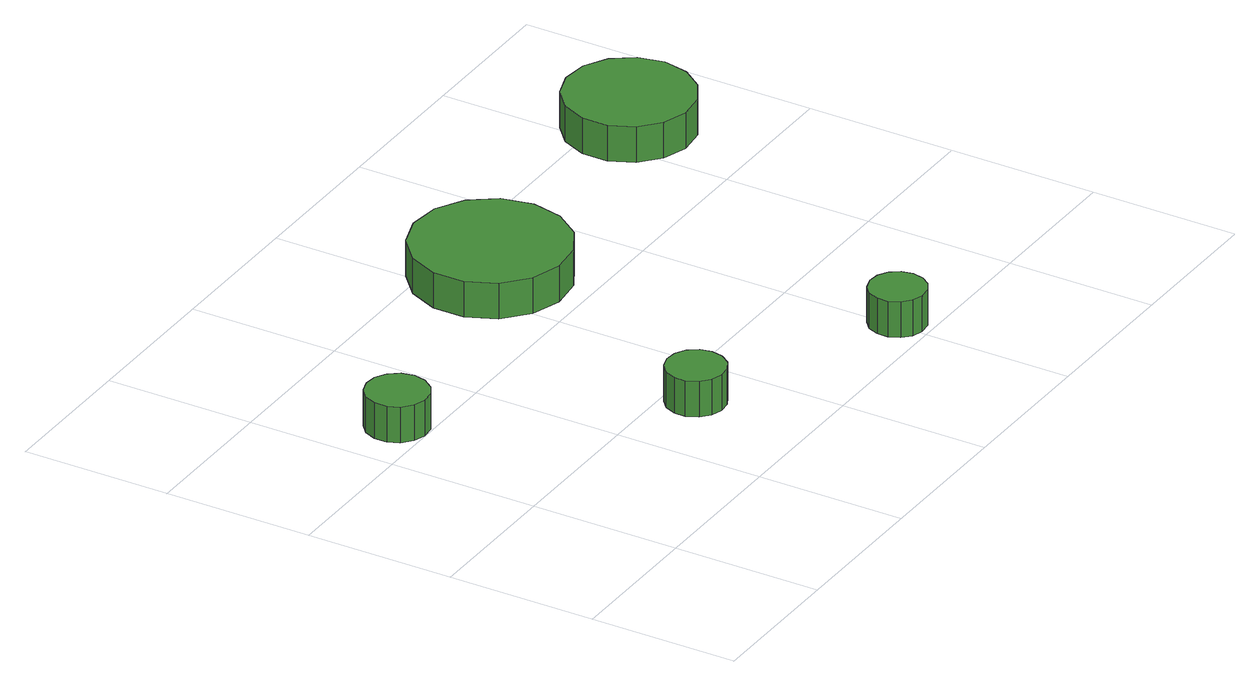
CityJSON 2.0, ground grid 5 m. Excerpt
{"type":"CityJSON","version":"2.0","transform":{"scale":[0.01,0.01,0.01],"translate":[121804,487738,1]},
"CityObjects":{
"tree1":{"type":"SolitaryVegetationObject","attributes":{"function":"something"},"geometry":[{"type":"MultiSurface","lod":"1","boundaries":[[[0,1,2,3,4,5,6,7,8,9,10,11,12,13,14]],[[15,16,17,18,19,20,21,22,23,24,25,26,27,28,29]],[[0,29,28,1]],[[1,28,27,2]],[[2,27,26,3]],[[3,26,25,4]],[[4,25,24,5]],[[5,24,23,6]],[[6,23,22,7]],[[7,22,21,8]],[[8,21,20,9]],[[9,20,19,10]],[[10,19,18,11]],[[11,18,17,12]],[[12,17,16,13]],[[13,16,15,14]],[[14,15,29,0]]]}]},
"tree2":{"type":"SolitaryVegetationObject","attributes":{"function":"something"},"geometry":[{"type":"MultiSurface","lod":"1","boundaries":[[[30,31,32,33,34,35,36,37,38,39,40,41,42,43,44]],[[45,46,47,48,49,50,51,52,53,54,55,56,57,58,59]],[[30,59,58,31]],[[31,58,57,32]],[[32,57,56,33]],[[33,56,55,34]],[[34,55,54,35]],[[35,54,53,36]],[[36,53,52,37]],[[37,52,51,38]],[[38,51,50,39]],[[39,50,49,40]],[[40,49,48,41]],[[41,48,47,42]],[[42,47,46,43]],[[43,46,45,44]],[[44,45,59,30]]]}]},
"tree3":{"type":"SolitaryVegetationObject","attributes":{"function":"something"},"geometry":[{"type":"MultiSurface","lod":"1","boundaries":[[[60,61,62,63,64,65,66,67,68,69,70,71,72,73,74]],[[75,76,77,78,79,80,81,82,83,84,85,86,87,88,89]],[[60,89,88,61]],[[61,88,87,62]],[[62,87,86,63]],[[63,86,85,64]],[[64,85,84,65]],[[65,84,83,66]],[[66,83,82,67]],[[67,82,81,68]],[[68,81,80,69]],[[69,80,79,70]],[[70,79,78,71]],[[71,78,77,72]],[[72,77,76,73]],[[73,76,75,74]],[[74,75,89,60]]]}]},
"tree4":{"type":"SolitaryVegetationObject","attributes":{"function":"something"},"geometry":[{"type":"MultiSurface","lod":"1","boundaries":[[[90,91,92,93,94,95,96,97,98,99,100,101,102,103,104]],[[105,106,107,108,109,110,111,112,113,114,115,116,117,118,119]],[[90,119,118,91]],[[91,118,117,92]],[[92,117,116,93]],[[93,116,115,94]],[[94,115,114,95]],[[95,114,113,96]],[[96,113,112,97]],[[97,112,111,98]],[[98,111,110,99]],[[99,110,109,100]],[[100,109,108,101]],[[101,108,107,102]],[[102,107,106,103]],[[103,106,105,104]],[[104,105,119,90]]]}]},
"tree5":{"type":"SolitaryVegetationObject","attributes":{"function":"something"},"geometry":[{"type":"MultiSurface","lod":"1","boundaries":[[[120,121,122,123,124,125,126,127,128,129,130,131,132,133,134]],[[135,136,137,138,139,140,141,142,143,144,145,146,147,148,149]],[[120,149,148,121]],[[121,148,147,122]],[[122,147,146,123]],[[123,146,145,124]],[[124,145,144,125]],[[125,144,143,126]],[[126,143,142,127]],[[127,142,141,128]],[[128,141,140,129]],[[129,140,139,130]],[[130,139,138,131]],[[131,138,137,132]],[[132,137,136,133]],[[133,136,135,134]],[[134,135,149,120]]]}]}
},
"vertices":[
[304,1100,146],[295,1142,146],[269,1177,146],[232,1199,146],[189,1203,146],[148,1190,146],[116,1161,146],[99,1122,146],[99,1078,146],[116,1039,146],[148,1010,146],[189,997,146],[232,1001,146],[269,1023,146],[295,1058,146],[295,1058,21],[269,1023,21],[232,1001,21],[189,997,21],[148,1010,21],[116,1039,21],[99,1078,21],[99,1122,21],[116,1161,21],[148,1190,21],[189,1203,21],[232,1199,21],[269,1177,21],[295,1142,21],[304,1100,21],
[898,400,139],[890,440,139],[866,473,139],[830,493,139],[790,497,139],[751,485,139],[721,458,139],[704,420,139],[704,380,139],[721,342,139],[751,315,139],[790,303,139],[830,307,139],[866,327,139],[890,360,139],[890,360,14],[866,327,14],[830,307,14],[790,303,14],[751,315,14],[721,342,14],[704,380,14],[704,420,14],[721,458,14],[751,485,14],[790,497,14],[830,493,14],[866,473,14],[890,440,14],[898,400,14],
[1359,1300,162],[1336,1405,162],[1273,1492,162],[1180,1546,162],[1073,1557,162],[971,1524,162],[891,1452,162],[847,1354,162],[847,1246,162],[891,1148,162],[971,1076,162],[1073,1043,162],[1180,1054,162],[1273,1108,162],[1336,1195,162],[1336,1195,37],[1273,1108,37],[1180,1054,37],[1073,1043,37],[971,1076,37],[891,1148,37],[847,1246,37],[847,1354,37],[891,1452,37],[971,1524,37],[1073,1557,37],[1180,1546,37],[1273,1492,37],[1336,1405,37],[1359,1300,37],
[1593,100,154],[1585,138,154],[1563,169,154],[1529,189,154],[1490,193,154],[1453,181,154],[1424,155,154],[1409,119,154],[1409,81,154],[1424,45,154],[1453,19,154],[1490,7,154],[1529,11,154],[1563,31,154],[1585,62,154],[1585,62,29],[1563,31,29],[1529,11,29],[1490,7,29],[1453,19,29],[1424,45,29],[1409,81,29],[1409,119,29],[1424,155,29],[1453,181,29],[1490,193,29],[1529,189,29],[1563,169,29],[1585,138,29],[1593,100,29],
[2313,1400,155],[2294,1486,155],[2242,1558,155],[2166,1602,155],[2078,1611,155],[1994,1584,155],[1928,1525,155],[1892,1444,155],[1892,1356,155],[1928,1275,155],[1994,1216,155],[2078,1189,155],[2166,1198,155],[2242,1242,155],[2294,1314,155],[2294,1314,30],[2242,1242,30],[2166,1198,30],[2078,1189,30],[1994,1216,30],[1928,1275,30],[1892,1356,30],[1892,1444,30],[1928,1525,30],[1994,1584,30],[2078,1611,30],[2166,1602,30],[2242,1558,30],[2294,1486,30],[2313,1400,30]
]}
